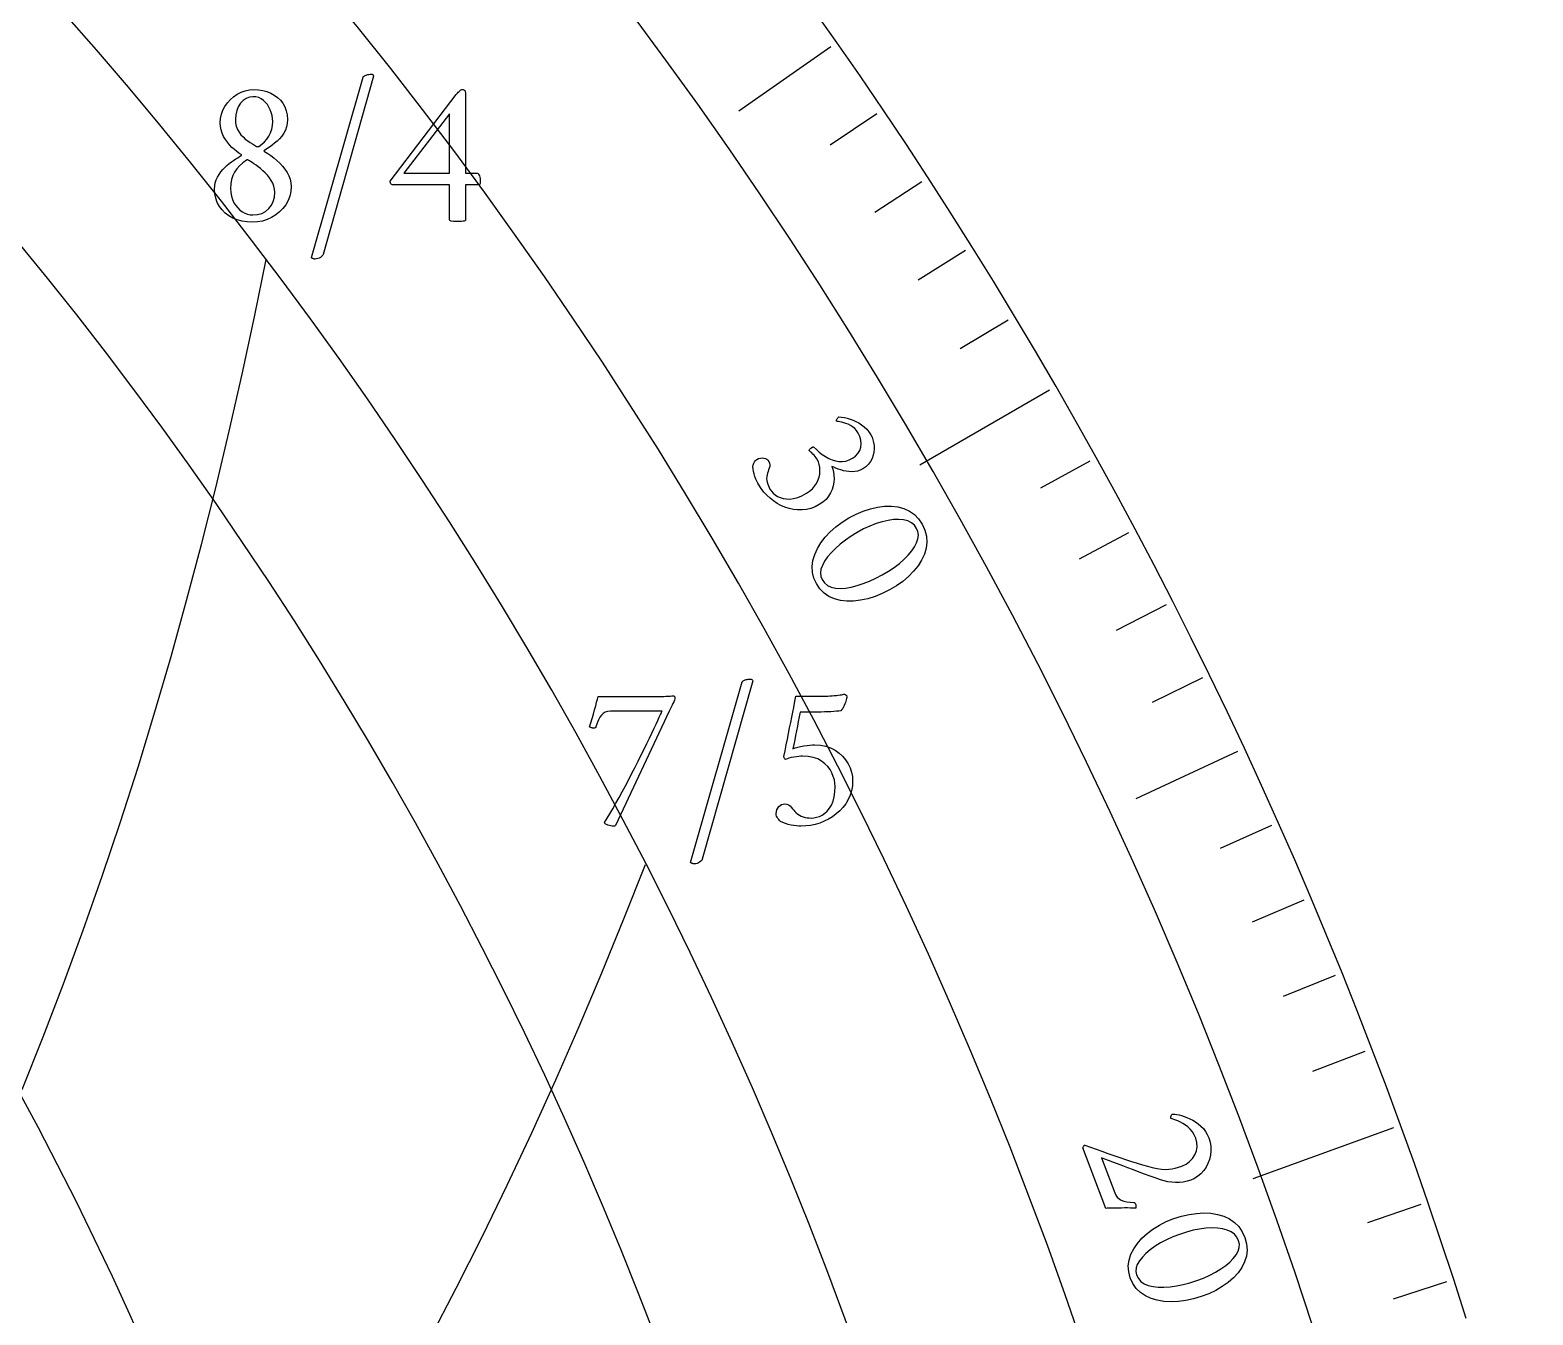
# Model space of a CAD drawing. Header units: millimetres. Extents: x -1 to 120, y -1 to 120.
# Drawn here: x 77.6 to 116.16, y 36.17 to 69.15 of the extents above; entities that cross this region are included whole.
import ezdxf

# ---------------------------------------------------------------- set-up
doc = ezdxf.new("R2010")
doc.units = ezdxf.units.MM
for name, color, linetype in [('CUT_OUTER', 1, 'Continuous'), ('ENGRAVE', 7, 'Continuous'), ('ENGRAVE_FINE', 8, 'Continuous'), ('TEXT', 5, 'Continuous')]:
    doc.layers.add(name, color=color, linetype=linetype)

msp = doc.modelspace()

# ---------------------------------------------------------------- linework, layer by layer
at = {"layer": 'CUT_OUTER'}
msp.add_lwpolyline([(114.446, 36.0847), (114.1268, 37.082), (113.7988, 38.0766), (113.4622, 39.0682), (113.117, 40.0568), (112.7631, 41.0424), (112.4007, 42.0249), (112.0297, 43.0042), (111.6501, 43.9801), (111.2621, 44.9528), (110.8655, 45.922), (110.4606, 46.8877), (110.0472, 47.8499), (109.6255, 48.8084), (109.1954, 49.7632), (108.7569, 50.7142), (108.3102, 51.6613), (107.8553, 52.6045), (107.3921, 53.5437), (106.9208, 54.4789), (106.4413, 55.4098), (105.9537, 56.3366), (105.4581, 57.2591), (104.9544, 58.1772), (104.4427, 59.0908), (103.923, 60), (103.3955, 60.9046), (102.8601, 61.8046), (102.3168, 62.6998), (101.7658, 63.5903), (101.207, 64.476), (100.6405, 65.3567), (100.0663, 66.2324), (99.4845, 67.1031), (98.8951, 67.9687), (98.2982, 68.8292), (97.6939, 69.6844)], dxfattribs=at)
at = {"layer": 'ENGRAVE'}
for points in [[(98.141, 68.719), (95.7818, 67.0671)], [(77.3974, 41.9591), (77.9368, 43.3096), (78.4585, 44.6721), (78.9624, 46.0463), (79.4486, 47.4315), (79.9172, 48.8273), (80.3681, 50.2333), (80.8015, 51.6488), (81.2175, 53.0735), (81.6162, 54.5068), (81.9977, 55.9482), (82.3623, 57.3971), (82.7102, 58.8531), (83.0415, 60.3155), (83.3566, 61.784), (83.6556, 63.2578)], [(103.7568, 59.904), (100.4312, 57.984)], [(108.5829, 50.633), (105.9728, 49.4159)], [(76.7559, 18.9379), (77.6427, 20.0126), (78.5158, 21.1059), (79.375, 22.2176), (80.22, 23.3473), (81.0508, 24.4946), (81.867, 25.6592), (82.6684, 26.8408), (83.455, 28.0389), (84.2266, 29.2533), (84.9829, 30.4836), (85.7238, 31.7293), (86.4493, 32.9901), (87.1592, 34.2655), (87.8535, 35.5553), (88.5319, 36.8589), (89.1946, 38.176), (89.8413, 39.5061), (90.4721, 40.8488), (91.0869, 42.2037), (91.6858, 43.5703), (92.2687, 44.9482), (92.8357, 46.3369), (93.3868, 47.7359)], [(112.5827, 40.9767), (108.9743, 39.6634)]]:
    msp.add_lwpolyline(points, dxfattribs=at)
for radius in [116.16, 110.4, 104.88]:
    msp.add_arc((0, 0), radius, 0, 90, dxfattribs=at)
at = {"layer": 'ENGRAVE_FINE'}
for points in [[(99.3253, 66.9958), (98.1315, 66.1905)], [(100.4794, 65.2521), (99.2718, 64.4678)], [(101.6029, 63.4886), (100.3818, 62.7255)], [(102.6955, 61.7057), (101.4612, 60.964)], [(104.7864, 58.0841), (103.527, 57.3859)], [(105.7842, 56.2464), (104.5127, 55.5704)], [(106.7497, 54.3917), (105.4667, 53.7379)], [(107.6827, 52.5204), (106.3885, 51.8891)], [(109.4501, 48.7303), (108.1345, 48.1446)], [(110.2838, 46.8127), (108.9583, 46.2501)], [(111.084, 44.8809), (109.7489, 44.3414)], [(111.8504, 42.9353), (110.506, 42.4193)], [(113.2807, 39.0057), (111.9191, 38.5369)], [(113.9442, 37.0227), (112.5747, 36.5777)]]:
    msp.add_lwpolyline(points, dxfattribs=at)
for radius in [100.1586, 87.9254]:
    msp.add_arc((0, 0), radius, 0, 90, dxfattribs=at)
at = {"layer": 'TEXT'}
for points in [[(86.3501, 68.0143), (86.3721, 68.0113), (86.3901, 68.0022), (86.4042, 67.9872), (86.4142, 67.9662), (85.1161, 63.3881), (85.1097, 63.3735), (85.096, 63.3561), (85.075, 63.3361), (85.0466, 63.3134), (85.0163, 63.2947), (84.9839, 63.2813), (84.9495, 63.2733), (84.9131, 63.2706), (84.8994, 63.2713), (84.885, 63.2733), (84.87, 63.2766), (84.8543, 63.2813), (84.8443, 63.2863), (84.8356, 63.2907), (84.8283, 63.2943), (84.8223, 63.2973), (84.8169, 63.308), (86.1417, 67.9395), (86.1434, 67.9452), (86.1484, 67.9515), (86.1568, 67.9585), (86.1684, 67.9662), (86.1811, 67.9742), (86.1978, 67.9822), (86.2185, 67.9902), (86.2432, 67.9982), (86.2679, 68.0052), (86.294, 68.0103), (86.3214, 68.0133), (86.3501, 68.0143)], [(83.3426, 67.619), (83.4576, 67.6133), (83.5676, 67.5963), (83.6726, 67.5679), (83.7726, 67.5281), (83.8652, 67.4777), (83.9482, 67.4173), (84.0215, 67.3469), (84.0851, 67.2664), (84.1365, 67.1762), (84.1732, 67.0768), (84.1953, 66.9679), (84.2026, 66.8497), (84.1966, 66.7516), (84.1786, 66.6601), (84.1485, 66.5753), (84.1065, 66.4972), (84.0559, 66.425), (84.0003, 66.3583), (83.9397, 66.2968), (83.8741, 66.2407), (83.8068, 66.1893), (83.7412, 66.1419), (83.6773, 66.0985), (83.615, 66.0591), (83.601, 66.0531), (83.5963, 66.0458), (83.601, 66.0371), (83.615, 66.0271), (83.695, 65.981), (83.7746, 65.9282), (83.8539, 65.8688), (83.9328, 65.8027), (84.0083, 65.7313), (84.0771, 65.6558), (84.1392, 65.5763), (84.1946, 65.4929), (84.2402, 65.4064), (84.2727, 65.3179), (84.2923, 65.2274), (84.2988, 65.135), (84.2901, 65.0074), (84.264, 64.8866), (84.2206, 64.7724), (84.1599, 64.6649), (84.0849, 64.5662), (83.9989, 64.4786), (83.902, 64.4019), (83.794, 64.3363), (83.6783, 64.2838), (83.5582, 64.2462), (83.4339, 64.2237), (83.3052, 64.2161), (83.1674, 64.2228), (83.0374, 64.2429), (82.915, 64.2762), (82.8004, 64.323), (82.6957, 64.3817), (82.6034, 64.4512), (82.5234, 64.5313), (82.4558, 64.6221), (82.402, 64.722), (82.3636, 64.8291), (82.3406, 64.9437), (82.3329, 65.0655), (82.3376, 65.149), (82.3516, 65.2284), (82.375, 65.3039), (82.4077, 65.3753), (82.4474, 65.4428), (82.4919, 65.5062), (82.5409, 65.5657), (82.5947, 65.6211), (82.6509, 65.6725), (82.7075, 65.7199), (82.7645, 65.7633), (82.8217, 65.8027), (82.8766, 65.8384), (82.9266, 65.8708), (82.9715, 65.8999), (83.0114, 65.9256), (83.0194, 65.9332), (83.022, 65.9403), (83.0194, 65.9466), (83.0114, 65.9523), (82.9568, 65.9878), (82.8998, 66.0304), (82.8406, 66.08), (82.779, 66.1366), (82.7186, 66.1992), (82.6628, 66.2668), (82.6117, 66.3394), (82.5653, 66.417), (82.5267, 66.4992), (82.4992, 66.5853), (82.4827, 66.6754), (82.4772, 66.7696), (82.4847, 66.8798), (82.5072, 66.9859), (82.5448, 67.0881), (82.5974, 67.1863), (82.6623, 67.2779), (82.7369, 67.3605), (82.8212, 67.4342), (82.9152, 67.4988), (83.016, 67.5514), (83.1209, 67.5889), (83.2297, 67.6114), (83.3426, 67.619)], [(88.6898, 67.6243), (88.7097, 67.6223), (88.7266, 67.6163), (88.7404, 67.6063), (88.7513, 67.5923), (88.7594, 67.5762), (88.7653, 67.5602), (88.7688, 67.5442), (88.77, 67.5281), (88.77, 65.4715), (89.0798, 65.4715), (89.0928, 65.4675), (89.1052, 65.4555), (89.1169, 65.4354), (89.1279, 65.4074), (89.1372, 65.374), (89.1439, 65.338), (89.1479, 65.2992), (89.1492, 65.2578), (89.1482, 65.2304), (89.1452, 65.2071), (89.1402, 65.1877), (89.1332, 65.1724), (88.77, 65.1724), (88.77, 64.2589), (88.7678, 64.258), (88.7613, 64.2555), (88.7504, 64.2514), (88.7352, 64.2455), (88.7104, 64.2397), (88.6705, 64.2355), (88.6155, 64.233), (88.5456, 64.2322), (88.4638, 64.2348), (88.4054, 64.2429), (88.3703, 64.2562), (88.3586, 64.2749), (88.3586, 65.1724), (86.8896, 65.1724), (86.8771, 65.1812), (86.8662, 65.1917), (86.857, 65.2039), (86.8495, 65.2178), (86.8437, 65.232), (86.8395, 65.2451), (86.837, 65.2573), (86.8362, 65.2685), (88.5349, 67.4908), (88.5496, 67.5079), (88.567, 67.5275), (88.587, 67.5493), (88.6097, 67.5736), (88.6327, 67.5958), (88.6538, 67.6116), (88.6728, 67.6211), (88.6898, 67.6243)], [(83.3158, 67.4373), (83.2259, 67.4267), (83.1429, 67.3946), (83.0669, 67.3412), (82.998, 67.2664), (82.9407, 67.1769), (82.8998, 67.0794), (82.8753, 66.9739), (82.8671, 66.8604), (82.873, 66.7654), (82.8905, 66.6781), (82.9197, 66.5985), (82.9606, 66.5265), (83.0095, 66.4616), (83.0628, 66.403), (83.1204, 66.3508), (83.1823, 66.3048), (83.2444, 66.2638), (83.3025, 66.2261), (83.3566, 66.1917), (83.4067, 66.1606), (83.4127, 66.1583), (83.42, 66.1566), (83.4287, 66.1556), (83.4387, 66.1553), (83.441, 66.1553), (83.4427, 66.1553), (83.4437, 66.1553), (83.4441, 66.1553), (83.4517, 66.1556), (83.4587, 66.1566), (83.4651, 66.1583), (83.4708, 66.1606), (83.5469, 66.2174), (83.615, 66.2808), (83.6751, 66.3509), (83.7272, 66.4277), (83.7692, 66.5112), (83.7993, 66.6013), (83.8173, 66.6981), (83.8233, 66.8016), (83.8195, 66.8784), (83.808, 66.9539), (83.7888, 67.028), (83.7619, 67.1008), (83.728, 67.1699), (83.6878, 67.233), (83.6412, 67.2901), (83.5883, 67.3412), (83.5292, 67.3832), (83.4641, 67.4133), (83.393, 67.4313), (83.3158, 67.4373)], [(88.3586, 66.9993), (87.1888, 65.4715), (88.3586, 65.4715)], [(83.3158, 64.4031), (83.4375, 64.4131), (83.5462, 64.4432), (83.6419, 64.4933), (83.7245, 64.5634), (83.7911, 64.6498), (83.8387, 64.749), (83.8672, 64.8609), (83.8768, 64.9854), (83.8711, 65.0643), (83.854, 65.141), (83.8257, 65.2153), (83.7859, 65.2872), (83.7385, 65.356), (83.6871, 65.4208), (83.6317, 65.4815), (83.5723, 65.5383), (83.5118, 65.5905), (83.4534, 65.6378), (83.397, 65.68), (83.3426, 65.7172), (83.2941, 65.7486), (83.2558, 65.7733), (83.2274, 65.7914), (83.209, 65.8027), (83.199, 65.8074), (83.1903, 65.8107), (83.183, 65.8127), (83.177, 65.8134), (83.1696, 65.8131), (83.1636, 65.8121), (83.1589, 65.8104), (83.1556, 65.808), (83.0559, 65.7389), (82.9706, 65.6651), (82.8997, 65.5867), (82.8431, 65.5036), (82.7998, 65.4131), (82.769, 65.3126), (82.7504, 65.2021), (82.7443, 65.0815), (82.7496, 64.9785), (82.7656, 64.8832), (82.7923, 64.7956), (82.8297, 64.7156), (82.8753, 64.644), (82.9266, 64.5814), (82.9835, 64.5278), (83.0461, 64.4832), (83.112, 64.4482), (83.179, 64.4231), (83.2469, 64.4081), (83.3158, 64.4031)], [(99.1741, 58.757), (99.2032, 58.699), (99.2262, 58.6337), (99.2429, 58.5612), (99.2535, 58.4813), (99.256, 58.3981), (99.2485, 58.3152), (99.231, 58.2328), (99.2035, 58.1507), (99.1644, 58.0729), (99.112, 58.0031), (99.0464, 57.9411), (98.9674, 57.8872), (98.9, 57.8534), (98.8304, 57.8295), (98.7585, 57.8156), (98.6844, 57.8116), (98.6101, 57.8152), (98.5377, 57.8243), (98.4671, 57.8387), (98.3984, 57.8585), (98.3334, 57.881), (98.2741, 57.9035), (98.2205, 57.9261), (98.1726, 57.9488), (98.1962, 57.8801), (98.2131, 57.8046), (98.2231, 57.7221), (98.2263, 57.6329), (98.2207, 57.5405), (98.2043, 57.4487), (98.177, 57.3576), (98.139, 57.267), (98.0881, 57.1807), (98.0224, 57.1019), (97.9418, 57.0307), (97.8464, 56.9671), (97.7386, 56.912), (97.6291, 56.8714), (97.518, 56.8451), (97.4054, 56.8333), (97.293, 56.8341), (97.1827, 56.8461), (97.0745, 56.8692), (96.9683, 56.9033), (96.8654, 56.9473), (96.7671, 56.9999), (96.6733, 57.0611), (96.584, 57.131), (96.5006, 57.208), (96.4245, 57.2907), (96.3557, 57.3791), (96.2941, 57.4733), (96.2702, 57.5168), (96.2461, 57.567), (96.222, 57.6239), (96.1977, 57.6876), (96.1759, 57.7543), (96.1593, 57.8201), (96.1479, 57.8851), (96.1416, 57.9493), (96.1443, 57.9639), (96.1501, 57.9831), (96.1588, 58.0071), (96.1705, 58.0357), (96.1852, 58.0647), (96.2029, 58.0898), (96.2238, 58.111), (96.2477, 58.1283), (96.2921, 58.1506), (96.3362, 58.1638), (96.3801, 58.1678), (96.4237, 58.1626), (96.4644, 58.1498), (96.4992, 58.131), (96.5282, 58.1062), (96.5515, 58.0753), (96.5715, 58.0328), (96.5805, 57.9898), (96.5786, 57.9464), (96.5657, 57.9025), (96.5483, 57.8589), (96.533, 57.8161), (96.5197, 57.7742), (96.5083, 57.7331), (96.4994, 57.6856), (96.4967, 57.6379), (96.5002, 57.59), (96.51, 57.5419), (96.5242, 57.4947), (96.5412, 57.4495), (96.561, 57.4063), (96.5835, 57.3651), (96.6201, 57.3123), (96.6645, 57.2637), (96.7168, 57.2194), (96.777, 57.1794), (96.8449, 57.1467), (96.9202, 57.1244), (97.003, 57.1126), (97.0933, 57.1111), (97.1906, 57.1232), (97.2942, 57.1519), (97.4043, 57.1972), (97.5207, 57.2591), (97.6008, 57.3126), (97.6702, 57.3727), (97.7288, 57.4396), (97.7766, 57.5131), (97.8141, 57.5908), (97.8415, 57.6703), (97.8588, 57.7515), (97.8661, 57.8344), (97.863, 57.9163), (97.8492, 57.9944), (97.8245, 58.0687), (97.7892, 58.1392), (97.7674, 58.1728), (97.7427, 58.2051), (97.7153, 58.2361), (97.685, 58.2657), (97.6553, 58.2931), (97.6296, 58.3175), (97.6078, 58.3388), (97.5901, 58.357), (97.6012, 58.3789), (97.6158, 58.3985), (97.6339, 58.4159), (97.6555, 58.431), (97.6696, 58.4387), (97.6823, 58.4441), (97.6935, 58.4472), (97.7031, 58.4479), (97.7739, 58.3783), (97.8482, 58.3137), (97.9259, 58.2539), (98.0072, 58.1991), (98.0908, 58.152), (98.1757, 58.1153), (98.2618, 58.0891), (98.3493, 58.0735), (98.4377, 58.0709), (98.5264, 58.0842), (98.6155, 58.1132), (98.705, 58.1581), (98.7804, 58.2124), (98.8403, 58.2773), (98.8847, 58.3527), (98.9134, 58.4387), (98.9249, 58.5299), (98.9177, 58.6211), (98.8917, 58.7123), (98.847, 58.8033), (98.8044, 58.8659), (98.7567, 58.9196), (98.7039, 58.9644), (98.6459, 59.0001), (98.5866, 59.0286), (98.5299, 59.0517), (98.4756, 59.0692), (98.424, 59.0813), (98.378, 59.0902), (98.3409, 59.0981), (98.3126, 59.1051), (98.2933, 59.1113), (98.2899, 59.121), (98.2903, 59.133), (98.2944, 59.1472), (98.3022, 59.1636), (98.3126, 59.1801), (98.3242, 59.1944), (98.3371, 59.2066), (98.3513, 59.2166), (98.4206, 59.2111), (98.4918, 59.2005), (98.565, 59.1848), (98.6401, 59.164), (98.7156, 59.1375), (98.7898, 59.1046), (98.8627, 59.0653), (98.9343, 59.0197), (99.0025, 58.9667), (99.0652, 58.9052), (99.1224, 58.8353), (99.1741, 58.757)], [(100.49, 56.4668), (100.5603, 56.3142), (100.6005, 56.1604), (100.6107, 56.0056), (100.5907, 55.8497), (100.5443, 55.6954), (100.4753, 55.5454), (100.3837, 55.3997), (100.2695, 55.2582), (100.1366, 55.1237), (99.9889, 54.9987), (99.8264, 54.8832), (99.6492, 54.777), (99.4646, 54.6844), (99.2798, 54.6094), (99.095, 54.5519), (98.91, 54.5119), (98.7293, 54.4907), (98.5571, 54.4899), (98.3934, 54.5094), (98.2382, 54.5492), (98.0959, 54.611), (97.971, 54.6967), (97.8634, 54.8064), (97.773, 54.94), (97.7079, 55.0831), (97.6715, 55.2298), (97.6638, 55.3801), (97.6847, 55.5342), (97.7309, 55.6885), (97.7988, 55.8396), (97.8884, 55.9873), (97.9998, 56.1317), (98.1297, 56.2698), (98.2745, 56.3985), (98.4345, 56.5177), (98.6095, 56.6273), (98.7924, 56.7233), (98.9758, 56.8016), (99.1598, 56.8621), (99.3443, 56.9047), (99.5252, 56.9276), (99.6979, 56.929), (99.8625, 56.9088), (100.019, 56.8671), (100.1628, 56.8026), (100.2893, 56.7144), (100.3984, 56.6024), (100.49, 56.4668)], [(100.3469, 56.3574), (100.2879, 56.4387), (100.2121, 56.5021), (100.1197, 56.5478), (100.0106, 56.5756), (99.8884, 56.5868), (99.7567, 56.5828), (99.6154, 56.5634), (99.4647, 56.5288), (99.3079, 56.48), (99.1486, 56.4182), (98.9867, 56.3433), (98.8222, 56.2554), (98.6644, 56.1598), (98.5182, 56.0595), (98.3836, 55.9544), (98.2607, 55.8445), (98.1521, 55.7332), (98.0606, 55.6236), (97.9863, 55.5157), (97.9292, 55.4095), (97.8921, 55.3077), (97.8781, 55.213), (97.887, 55.1253), (97.9189, 55.0446), (97.9802, 54.9601), (98.0579, 54.8954), (98.1523, 54.8505), (98.2632, 54.8253), (98.3872, 54.8177), (98.5211, 54.8256), (98.6646, 54.8491), (98.818, 54.8881), (98.977, 54.9404), (99.1376, 55.0039), (99.2999, 55.0784), (99.4638, 55.1641), (99.624, 55.2586), (99.7712, 55.3568), (99.9053, 55.4589), (100.0262, 55.5649), (100.1319, 55.6725), (100.2203, 55.7791), (100.2915, 55.8849), (100.3454, 55.9899), (100.3794, 56.0913), (100.391, 56.1863), (100.3801, 56.2751), (100.3469, 56.3574)], [(96.0812, 52.4924), (96.1033, 52.4894), (96.1213, 52.4804), (96.1353, 52.4653), (96.1454, 52.4443), (94.8473, 47.8663), (94.8409, 47.8516), (94.8272, 47.8342), (94.8062, 47.8142), (94.7778, 47.7915), (94.7474, 47.7728), (94.715, 47.7594), (94.6807, 47.7514), (94.6443, 47.7487), (94.6306, 47.7494), (94.6162, 47.7514), (94.6012, 47.7548), (94.5855, 47.7594), (94.5755, 47.7644), (94.5668, 47.7688), (94.5595, 47.7724), (94.5535, 47.7755), (94.5481, 47.7861), (95.8729, 52.4176), (95.8746, 52.4233), (95.8796, 52.4296), (95.8879, 52.4366), (95.8996, 52.4443), (95.9123, 52.4523), (95.929, 52.4603), (95.9497, 52.4683), (95.9744, 52.4764), (95.9991, 52.4834), (96.0252, 52.4884), (96.0525, 52.4914), (96.0812, 52.4924)], [(93.7522, 52.0437), (93.8039, 52.0442), (93.8577, 52.0457), (93.9134, 52.0482), (93.9712, 52.0517), (94.0239, 52.0552), (94.0647, 52.0577), (94.0934, 52.0592), (94.1101, 52.0597), (94.1241, 52.0567), (94.1341, 52.0477), (94.1401, 52.0326), (94.1421, 52.0116), (94.1391, 51.9824), (94.1301, 51.9482), (94.1151, 51.9089), (94.094, 51.8647), (94.0697, 51.8171), (94.0446, 51.7679), (94.0189, 51.717), (93.9926, 51.6644), (92.6197, 48.7317), (92.6103, 48.7246), (92.5983, 48.7196), (92.5836, 48.7166), (92.5663, 48.7156), (92.5352, 48.7175), (92.5008, 48.723), (92.4631, 48.7322), (92.422, 48.745), (92.3846, 48.7602), (92.3579, 48.7764), (92.3419, 48.7936), (92.3366, 48.8118), (92.405, 48.9186), (92.4768, 49.0362), (92.5519, 49.1644), (92.6304, 49.3032), (92.711, 49.4495), (92.7926, 49.5997), (92.8753, 49.754), (92.9589, 49.9122), (93.042, 50.0718), (93.1232, 50.2301), (93.2023, 50.387), (93.2794, 50.5426), (93.3535, 50.694), (93.4236, 50.8384), (93.4897, 50.9758), (93.5518, 51.1062), (93.6089, 51.2267), (93.66, 51.3345), (93.7051, 51.4297), (93.7442, 51.5121), (93.7757, 51.5787), (93.7982, 51.6263), (93.8118, 51.6549), (93.8163, 51.6644), (92.4915, 51.6644), (92.4187, 51.6584), (92.3552, 51.6403), (92.3012, 51.6103), (92.2564, 51.5682), (92.2177, 51.5131), (92.1816, 51.444), (92.1482, 51.3609), (92.1175, 51.2637), (92.1115, 51.2497), (92.0988, 51.2397), (92.0795, 51.2337), (92.0534, 51.2317), (92.0442, 51.2324), (92.0327, 51.2344), (92.0189, 51.2377), (92.0027, 51.2424), (91.9865, 51.2477), (91.9726, 51.2531), (91.9611, 51.2584), (91.9519, 51.2637), (91.9862, 51.3711), (92.0194, 51.4794), (92.0516, 51.5888), (92.0828, 51.6991), (92.1114, 51.8038), (92.1356, 51.8961), (92.1554, 51.9761), (92.171, 52.0437)], [(97.7266, 50.8043), (97.8756, 50.7957), (98.013, 50.7696), (98.1387, 50.7262), (98.2527, 50.6654), (98.3547, 50.5915), (98.4444, 50.5085), (98.5217, 50.4165), (98.5866, 50.3155), (98.638, 50.2092), (98.6748, 50.1012), (98.6968, 49.9915), (98.7041, 49.8802), (98.697, 49.7498), (98.6754, 49.6258), (98.6395, 49.5081), (98.5893, 49.3967), (98.5272, 49.2926), (98.4557, 49.1964), (98.3749, 49.1083), (98.2848, 49.0281), (98.1871, 48.9565), (98.0838, 48.8939), (97.9748, 48.8403), (97.8601, 48.7958), (97.7419, 48.7607), (97.6224, 48.7357), (97.5015, 48.7206), (97.3793, 48.7156), (97.3254, 48.7175), (97.2652, 48.723), (97.1985, 48.7322), (97.1256, 48.745), (97.0513, 48.7619), (96.9807, 48.7831), (96.9138, 48.8086), (96.8505, 48.8385), (96.8385, 48.8492), (96.8238, 48.8652), (96.8064, 48.8866), (96.7864, 48.9133), (96.7677, 48.943), (96.7543, 48.9734), (96.7463, 49.0044), (96.7436, 49.0362), (96.7478, 49.0896), (96.7603, 49.1376), (96.7812, 49.1804), (96.8104, 49.2178), (96.845, 49.2482), (96.8819, 49.2699), (96.9211, 49.2829), (96.9627, 49.2872), (97.0133, 49.282), (97.0582, 49.2665), (97.0974, 49.2406), (97.1309, 49.2044), (97.1618, 49.1642), (97.193, 49.1263), (97.2246, 49.0907), (97.2565, 49.0575), (97.2957, 49.023), (97.3386, 48.9941), (97.3852, 48.9709), (97.4354, 48.9534), (97.4873, 48.9405), (97.5389, 48.9313), (97.5902, 48.9258), (97.6411, 48.924), (97.7107, 48.9288), (97.7807, 48.9433), (97.8509, 48.9675), (97.9215, 49.0014), (97.9895, 49.0465), (98.0518, 49.1043), (98.1083, 49.1747), (98.1593, 49.2578), (98.2013, 49.3548), (98.2314, 49.4668), (98.2494, 49.5939), (98.2554, 49.7359), (98.2502, 49.8196), (98.2347, 49.9049), (98.2088, 49.9919), (98.1726, 50.0805), (98.125, 50.1666), (98.0651, 50.2461), (97.9928, 50.3189), (97.9082, 50.385), (97.8097, 50.4399), (97.6958, 50.4791), (97.5666, 50.5027), (97.4221, 50.5105), (97.3757, 50.509), (97.3219, 50.5045), (97.2608, 50.497), (97.1924, 50.4865), (97.1253, 50.474), (97.0682, 50.4604), (97.0211, 50.4459), (96.984, 50.4304), (96.9762, 50.4319), (96.9687, 50.4364), (96.9615, 50.4439), (96.9547, 50.4544), (96.9488, 50.4666), (96.9446, 50.4791), (96.9421, 50.492), (96.9413, 50.5052), (96.9707, 50.6521), (97.0001, 50.799), (97.0294, 50.9459), (97.0588, 51.0928), (97.0877, 51.2372), (97.1156, 51.3766), (97.1425, 51.511), (97.1683, 51.6403), (97.1922, 51.7614), (97.2131, 51.8707), (97.2309, 51.9684), (97.2458, 52.0543), (98.015, 52.0543), (98.0688, 52.055), (98.1232, 52.057), (98.1783, 52.0604), (98.234, 52.065), (98.2878, 52.0705), (98.3369, 52.0764), (98.3813, 52.0826), (98.421, 52.0891), (98.4537, 52.0949), (98.4771, 52.0991), (98.4911, 52.1016), (98.4958, 52.1024), (98.5087, 52.0947), (98.5205, 52.0877), (98.5314, 52.0814), (98.5412, 52.0757), (98.5494, 52.0697), (98.5552, 52.0624), (98.5587, 52.0537), (98.5599, 52.0437), (98.5587, 52.0325), (98.5552, 52.0149), (98.5494, 51.9911), (98.5412, 51.9609), (98.5309, 51.9266), (98.5185, 51.8907), (98.5042, 51.8532), (98.4878, 51.814), (98.4696, 51.7752), (98.4497, 51.7392), (98.4282, 51.7058), (98.405, 51.6751), (98.3489, 51.6697), (98.2875, 51.6644), (98.2207, 51.659), (98.1486, 51.6537), (98.0705, 51.649), (97.9856, 51.6457), (97.8942, 51.6437), (97.796, 51.643), (97.358, 51.643), (97.3341, 51.525), (97.3106, 51.406), (97.2874, 51.2859), (97.2645, 51.1649), (97.2416, 51.0449), (97.2184, 50.9279), (97.1949, 50.8138), (97.171, 50.7028), (97.2286, 50.7234), (97.2945, 50.7422), (97.3688, 50.7594), (97.4515, 50.775), (97.5338, 50.7878), (97.607, 50.797), (97.6713, 50.8025), (97.7266, 50.8043)], [(105.9713, 38.9125), (105.905, 38.9148), (105.8347, 38.9163), (105.7604, 38.9169), (105.6821, 38.9167), (105.6033, 38.916), (105.5276, 38.915), (105.4549, 38.9138), (105.3853, 38.9123), (105.3228, 38.9109), (105.2714, 38.9096), (105.2312, 38.9085), (105.2022, 38.9076), (104.6145, 40.4612), (104.6171, 40.4703), (104.6211, 40.4802), (104.6264, 40.491), (104.633, 40.5026), (104.6402, 40.5135), (104.6474, 40.522), (104.6545, 40.5282), (104.6614, 40.5321), (104.8055, 40.479), (104.9523, 40.4254), (105.1018, 40.3714), (105.2541, 40.3168), (105.407, 40.2629), (105.5585, 40.2108), (105.7084, 40.1605), (105.857, 40.1122), (106.0012, 40.067), (106.1384, 40.0262), (106.2686, 39.9899), (106.3917, 39.9581), (106.5145, 39.9315), (106.6262, 39.9149), (106.7268, 39.9084), (106.8164, 39.9121), (106.9003, 39.9236), (106.9842, 39.9407), (107.0679, 39.9635), (107.1515, 39.9918), (107.2596, 40.0424), (107.3517, 40.1074), (107.4277, 40.1869), (107.4877, 40.281), (107.528, 40.3836), (107.5447, 40.4886), (107.538, 40.5959), (107.5079, 40.7054), (107.4693, 40.7925), (107.423, 40.8698), (107.369, 40.9375), (107.3074, 40.9955), (107.2424, 41.045), (107.1781, 41.0874), (107.1145, 41.1226), (107.0517, 41.1506), (106.9934, 41.1726), (106.9437, 41.1898), (106.9024, 41.2021), (106.8696, 41.2097), (106.866, 41.2246), (106.8661, 41.2413), (106.8698, 41.2597), (106.8771, 41.2798), (106.886, 41.2985), (106.8943, 41.3127), (106.902, 41.3222), (106.9092, 41.3272), (106.9376, 41.3265), (106.9755, 41.3225), (107.023, 41.3151), (107.0801, 41.3043), (107.1438, 41.2889), (107.211, 41.2678), (107.2817, 41.2409), (107.356, 41.2082), (107.4308, 41.1696), (107.5033, 41.125), (107.5734, 41.0743), (107.6411, 41.0176), (107.7036, 40.9538), (107.7583, 40.8819), (107.805, 40.8019), (107.8437, 40.7138), (107.8778, 40.6027), (107.8963, 40.4915), (107.8992, 40.3801), (107.8864, 40.2688), (107.8601, 40.1607), (107.8223, 40.0593), (107.7731, 39.9645), (107.7125, 39.8762), (107.6423, 39.7975), (107.5642, 39.7309), (107.4783, 39.6766), (107.3846, 39.6345), (107.2868, 39.6034), (107.1886, 39.5822), (107.0902, 39.5708), (106.9914, 39.5693), (106.8927, 39.5764), (106.7945, 39.5909), (106.6968, 39.6129), (106.5997, 39.6423), (106.4702, 39.6869), (106.3359, 39.7345), (106.1968, 39.7852), (106.0528, 39.8387), (105.9087, 39.893), (105.769, 39.9457), (105.6337, 39.997), (105.5029, 40.0467), (105.3807, 40.0932), (105.2714, 40.1344), (105.1749, 40.1706), (105.0913, 40.2016), (105.4292, 39.3069), (105.4584, 39.2449), (105.496, 39.193), (105.5421, 39.1511), (105.5967, 39.1192), (105.6609, 39.0952), (105.7359, 39.0767), (105.8218, 39.0638), (105.9184, 39.0564), (105.933, 39.0543), (105.9457, 39.0467), (105.9564, 39.0339), (105.9651, 39.0157), (105.9675, 39.0073), (105.9696, 38.9962), (105.9714, 38.9824), (105.9729, 38.9658), (105.9738, 38.949), (105.9738, 38.9345), (105.973, 38.9224), (105.9713, 38.9125)], [(108.7687, 38.159), (108.8115, 37.9966), (108.8244, 37.8381), (108.8074, 37.6839), (108.7607, 37.5338), (108.6882, 37.3899), (108.5942, 37.2542), (108.4787, 37.1266), (108.3417, 37.0071), (108.1874, 36.8977), (108.0202, 36.8003), (107.8402, 36.7147), (107.6472, 36.641), (107.4494, 36.5818), (107.2544, 36.54), (107.0623, 36.5155), (106.8732, 36.5082), (106.6916, 36.5187), (106.5219, 36.5478), (106.3641, 36.5954), (106.2181, 36.6616), (106.0887, 36.7472), (105.9806, 36.8533), (105.8937, 36.98), (105.8278, 37.1273), (105.7886, 37.2795), (105.7782, 37.4303), (105.7967, 37.5796), (105.8441, 37.7278), (105.9164, 37.8717), (106.0094, 38.0086), (106.1233, 38.1386), (106.2582, 38.2614), (106.41, 38.3749), (106.575, 38.4765), (106.7532, 38.5661), (106.9446, 38.6437), (107.1414, 38.7065), (107.3356, 38.7517), (107.5273, 38.7793), (107.7165, 38.7892), (107.8985, 38.7804), (108.0689, 38.7517), (108.2275, 38.7033), (108.3744, 38.635), (108.5048, 38.5466), (108.614, 38.4377), (108.702, 38.3085), (108.7687, 38.159)], [(108.6087, 38.0762), (108.5647, 38.1664), (108.5012, 38.2421), (108.4181, 38.3031), (108.3155, 38.3494), (108.1971, 38.3817), (108.0666, 38.4006), (107.9242, 38.4061), (107.7697, 38.3982), (107.6068, 38.3773), (107.4392, 38.3441), (107.2667, 38.2984), (107.0895, 38.2404), (106.9175, 38.1737), (106.7561, 38.1003), (106.6053, 38.0201), (106.4652, 37.9334), (106.3389, 37.8426), (106.2298, 37.7505), (106.1379, 37.6572), (106.0632, 37.5625), (106.009, 37.4687), (105.9787, 37.3778), (105.9722, 37.2899), (105.9896, 37.2049), (106.0353, 37.111), (106.1007, 37.0338), (106.1858, 36.9732), (106.2906, 36.9291), (106.4115, 36.9001), (106.5447, 36.8847), (106.6901, 36.8829), (106.8479, 36.8947), (107.0136, 36.9186), (107.1828, 36.9532), (107.3556, 36.9984), (107.5318, 37.0544), (107.7061, 37.1195), (107.8681, 37.1907), (108.0178, 37.268), (108.1553, 37.3514), (108.2781, 37.4389), (108.3837, 37.5286), (108.4721, 37.6205), (108.5434, 37.7145), (108.5945, 37.8084), (108.6224, 37.9), (108.6272, 37.9893), (108.6087, 38.0762)]]:
    msp.add_lwpolyline(points, close=True, dxfattribs=at)

doc.saveas('drawing.dxf')
